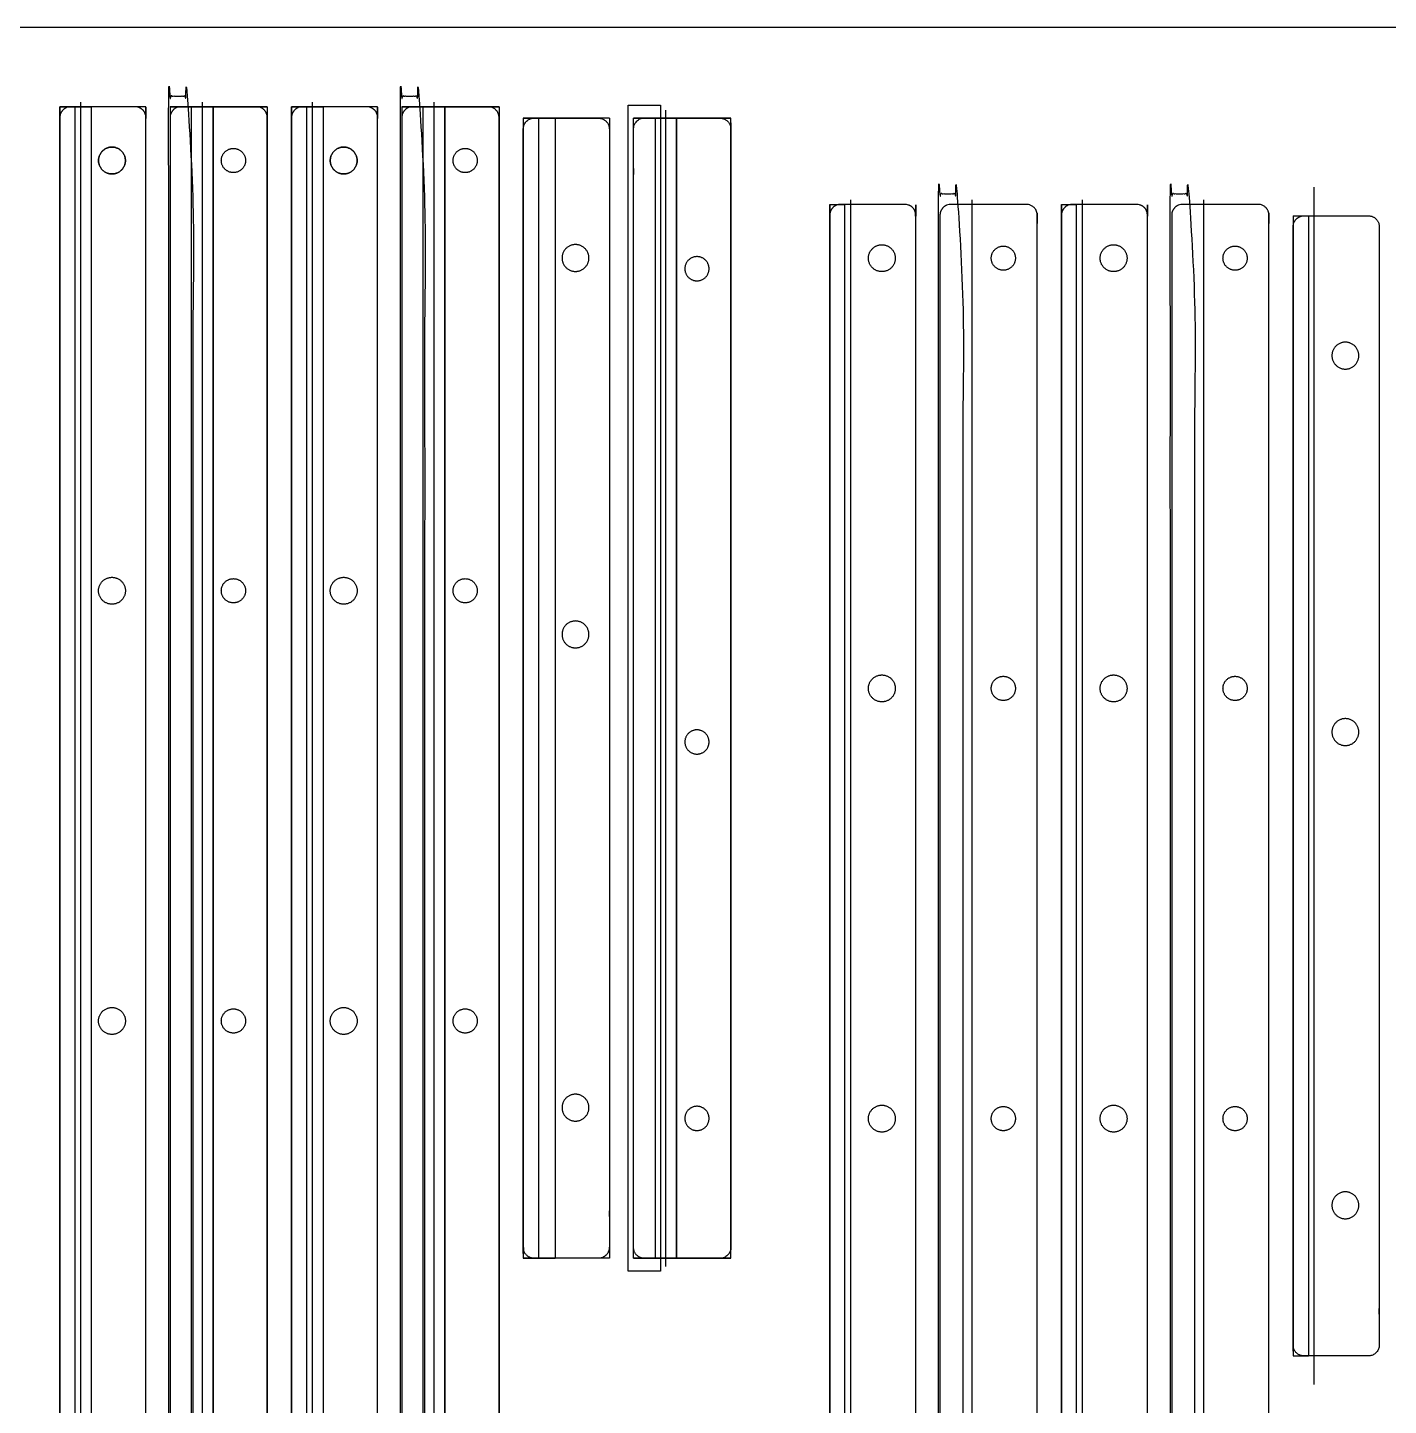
# Model space of a CAD drawing. Header units: millimetres. Extents: x -76 to 2440, y -6 to 1222.
# Drawn here: x 483.7 to 736.7, y 963.8 to 1220 of the extents above; entities that cross this region are included whole.
import ezdxf

# ---------------------------------------------------------------- set-up
doc = ezdxf.new("R2010")
doc.units = ezdxf.units.MM
doc.header["$MEASUREMENT"] = 0
doc.layers.add('Default', color=18, linetype='Continuous', true_color=0x000000)

msp = doc.modelspace()

# ---------------------------------------------------------------- linework, layer by layer
at = {"layer": 'Default'}
for p, q in [((499.36, 1192.77, -8), (499.36, 1192.77)), ((521.94, 1193.02, -8), (521.94, 1193.02)), ((542.44, 1192.77, -8), (542.44, 1192.77)), ((565.03, 1193.02, -8), (565.03, 1193.02)), ((722.88, 967.69, -2.59), (722.88, 1190.29, -2.59))]:
    msp.add_line(p, q, dxfattribs=at)
for points in [[(0, 0), (2440, 0), (2440, 1220), (0, 1220)], [(601.33, 1205.58), (601.33, 988.72), (595.33, 988.72), (595.33, 1205.58)]]:
    msp.add_lwpolyline(points, close=True, dxfattribs=at)
msp.add_lwpolyline([(602.33, 989.64), (602.33, 1204.66)], dxfattribs=at)
for points, knots in [([(514.41, 863.27), (514.41, 1035.27), (514.41, 1207.27), (512.16, 1207.27), (509.91, 1207.27), (509.91, 1035.27), (509.91, 863.27), (512.16, 863.27), (514.41, 863.27)], [0, 0, 0, 200, 200, 203.457107, 203.457107, 403.457107, 403.457107, 406.914214, 406.914214, 406.914214]), ([(557.49, 863.27), (557.49, 1035.27), (557.49, 1207.27), (555.24, 1207.27), (552.99, 1207.27), (552.99, 1035.27), (552.99, 863.27), (555.24, 863.27), (557.49, 863.27)], [0, 0, 0, 200, 200, 203.457107, 203.457107, 403.457107, 403.457107, 406.914214, 406.914214, 406.914214]), ([(495.57, 1205.27, -2.59), (495.57, 1205.27, -2.04), (495.57, 1205.27, -1.5), (495.57, 1205.27, -0.75), (495.57, 1205.27)], [-4.942717, -4.942717, -4.942717, -3.904445, -3.904445, -2.470084, -2.470084, -2.470084]), ([(518.16, 1205.27), (518.16, 1205.27, -1), (518.16, 1205.27, -2), (518.16, 1205.27, -2.25), (518.16, 1205.27, -2.5)], [-2.470084, -2.470084, -2.470084, -0.557604, -0.557604, 1.442396, 1.442396, 1.442396]), ([(538.66, 1205.27, -2.59), (538.66, 1205.27, -2.04), (538.66, 1205.27, -1.5), (538.66, 1205.27, -0.75), (538.66, 1205.27)], [-4.942717, -4.942717, -4.942717, -3.904445, -3.904445, -2.470084, -2.470084, -2.470084]), ([(561.24, 1205.27), (561.24, 1205.27, -1), (561.24, 1205.27, -2), (561.24, 1205.27, -2.25), (561.24, 1205.27, -2.5)], [-2.470084, -2.470084, -2.470084, -0.557604, -0.557604, 1.442396, 1.442396, 1.442396]), ([(581.74, 1203.15, -2.59), (581.74, 1203.15, -2.04), (581.74, 1203.15, -1.5), (581.74, 1203.15, -0.75), (581.74, 1203.15)], [-4.942717, -4.942717, -4.942717, -3.904445, -3.904445, -2.470084, -2.470084, -2.470084]), ([(604.33, 1203.15), (604.33, 1203.15, -1), (604.33, 1203.15, -2), (604.33, 1203.15, -2.25), (604.33, 1203.15, -2.5)], [-2.470084, -2.470084, -2.470084, -0.557604, -0.557604, 1.442396, 1.442396, 1.442396]), ([(657.55, 845.11), (657.55, 1017.11), (657.55, 1189.11), (655.3, 1189.11), (653.05, 1189.11), (653.05, 1017.11), (653.05, 845.11), (655.3, 845.11), (657.55, 845.11)], [0, 0, 0, 200, 200, 203.457107, 203.457107, 403.457107, 403.457107, 406.914214, 406.914214, 406.914214]), ([(700.63, 845.11), (700.63, 1017.11), (700.63, 1189.11), (698.38, 1189.11), (696.13, 1189.11), (696.13, 1017.11), (696.13, 845.11), (698.38, 845.11), (700.63, 845.11)], [0, 0, 0, 200, 200, 203.457107, 203.457107, 403.457107, 403.457107, 406.914214, 406.914214, 406.914214]), ([(581.74, 991.15, -2.59), (581.74, 991.15, -2.04), (581.74, 991.15, -1.5), (581.74, 991.15, -0.75), (581.74, 991.15)], [-4.942717, -4.942717, -4.942717, -3.904445, -3.904445, -2.470084, -2.470084, -2.470084]), ([(604.33, 991.15), (604.33, 991.15, -1), (604.33, 991.15, -2), (604.33, 991.15, -2.25), (604.33, 991.15, -2.5)], [-2.470084, -2.470084, -2.470084, -0.557604, -0.557604, 1.442396, 1.442396, 1.442396])]:
    msp.add_open_spline(points, degree=2, knots=knots, dxfattribs=at)
for points, weights, knots in [([(505.66, 867.27), (505.66, 865.27), (503.66, 865.27), (497.66, 865.27), (491.66, 865.27), (489.66, 865.27), (489.66, 867.27), (489.66, 1035.27), (489.66, 1203.27), (489.66, 1205.27), (491.66, 1205.27), (497.66, 1205.27), (503.66, 1205.27), (505.66, 1205.27), (505.66, 1203.27), (505.66, 1035.27), (505.66, 867.27)], [1, 0.707106781187, 1, 1, 1, 0.707106781187, 1, 1, 1, 0.707106781187, 1, 1, 1, 0.707106781187, 1, 1, 1], [0, 0, 0, 3.141593, 3.141593, 8.623238, 8.623238, 11.76483, 11.76483, 207.76483, 207.76483, 210.906423, 210.906423, 216.388068, 216.388068, 219.529661, 219.529661, 415.529661, 415.529661, 415.529661]), ([(548.74, 867.27), (548.74, 865.27), (546.74, 865.27), (540.74, 865.27), (534.74, 865.27), (532.74, 865.27), (532.74, 867.27), (532.74, 1035.27), (532.74, 1203.27), (532.74, 1205.27), (534.74, 1205.27), (540.74, 1205.27), (546.74, 1205.27), (548.74, 1205.27), (548.74, 1203.27), (548.74, 1035.27), (548.74, 867.27)], [1, 0.707106781187, 1, 1, 1, 0.707106781187, 1, 1, 1, 0.707106781187, 1, 1, 1, 0.707106781187, 1, 1, 1], [0, 0, 0, 3.141593, 3.141593, 8.623238, 8.623238, 11.76483, 11.76483, 207.76483, 207.76483, 210.906423, 210.906423, 216.388068, 216.388068, 219.529661, 219.529661, 415.529661, 415.529661, 415.529661]), ([(510.16, 1203.27), (510.16, 1205.27), (512.16, 1205.27), (519.2, 1205.27), (526.24, 1205.27), (528.24, 1205.27), (528.24, 1203.27), (528.24, 1035.27), (528.24, 867.27), (528.24, 865.27), (526.24, 865.27), (519.2, 865.27), (512.16, 865.27), (510.16, 865.27), (510.16, 867.27), (510.16, 1035.27), (510.16, 1203.27)], [1, 0.707106781187, 1, 1, 1, 0.707106781187, 1, 1, 1, 0.707106781187, 1, 1, 1, 0.707106781187, 1, 1, 1], [0, 0, 0, 3.141593, 3.141593, 8.833966, 8.833966, 11.975558, 11.975558, 207.975558, 207.975558, 211.117151, 211.117151, 216.809524, 216.809524, 219.951116, 219.951116, 415.951116, 415.951116, 415.951116]), ([(553.24, 1203.27), (553.24, 1205.27), (555.24, 1205.27), (562.29, 1205.27), (569.33, 1205.27), (571.33, 1205.27), (571.33, 1203.27), (571.33, 1035.27), (571.33, 867.27), (571.33, 865.27), (569.33, 865.27), (562.29, 865.27), (555.24, 865.27), (553.24, 865.27), (553.24, 867.27), (553.24, 1035.27), (553.24, 1203.27)], [1, 0.707106781187, 1, 1, 1, 0.707106781187, 1, 1, 1, 0.707106781187, 1, 1, 1, 0.707106781187, 1, 1, 1], [0, 0, 0, 3.141593, 3.141593, 8.833966, 8.833966, 11.975558, 11.975558, 207.975558, 207.975558, 211.117151, 211.117151, 216.809524, 216.809524, 219.951116, 219.951116, 415.951116, 415.951116, 415.951116]), ([(591.83, 1201.15), (591.83, 1203.15), (589.83, 1203.15), (583.83, 1203.15), (577.83, 1203.15), (575.83, 1203.15), (575.83, 1201.15), (575.83, 1097.15), (575.83, 993.15), (575.83, 991.15), (577.83, 991.15), (583.83, 991.15), (589.83, 991.15), (591.83, 991.15), (591.83, 993.15), (591.83, 1097.15), (591.83, 1201.15)], [1, 0.707106781187, 1, 1, 1, 0.707106781187, 1, 1, 1, 0.707106781187, 1, 1, 1, 0.707106781187, 1, 1, 1], [0, 0, 0, 3.141593, 3.141593, 8.623238, 8.623238, 11.76483, 11.76483, 207.991245, 207.991245, 211.132838, 211.132838, 216.614483, 216.614483, 219.756076, 219.756076, 415.982491, 415.982491, 415.982491]), ([(596.33, 993.15), (596.33, 991.15), (598.33, 991.15), (605.37, 991.15), (612.42, 991.15), (614.42, 991.15), (614.42, 993.15), (614.42, 1097.15), (614.42, 1201.15), (614.42, 1203.15), (612.42, 1203.15), (605.37, 1203.15), (598.33, 1203.15), (596.33, 1203.15), (596.33, 1201.15), (596.33, 1097.15), (596.33, 993.15)], [1, 0.707106781187, 1, 1, 1, 0.707106781187, 1, 1, 1, 0.707106781187, 1, 1, 1, 0.707106781187, 1, 1, 1], [0, 0, 0, 3.141593, 3.141593, 8.833966, 8.833966, 11.975558, 11.975558, 208.201973, 208.201973, 211.343566, 211.343566, 217.035939, 217.035939, 220.177531, 220.177531, 416.403947, 416.403947, 416.403947]), ([(499.36, 1192.77, -8), (501.86, 1192.77, -8), (501.86, 1195.27, -8), (501.86, 1197.77, -8), (499.36, 1197.77, -8), (496.86, 1197.77, -8), (496.86, 1195.27, -8), (496.86, 1192.77, -8), (499.36, 1192.77, -8)], [1, 0.707106781187, 1, 0.707106781187, 1, 0.707106781187, 1, 0.707106781187, 1], [0, 0, 0, 3.534292, 3.534292, 7.068583, 7.068583, 10.602875, 10.602875, 14.137167, 14.137167, 14.137167]), ([(499.36, 1192.77), (496.86, 1192.77), (496.86, 1195.27), (496.86, 1197.77), (499.36, 1197.77), (501.86, 1197.77), (501.86, 1195.27), (501.86, 1192.77), (499.36, 1192.77)], [1, 0.707106781187, 1, 0.707106781187, 1, 0.707106781187, 1, 0.707106781187, 1], [-14.137167, -14.137167, -14.137167, -10.602875, -10.602875, -7.068583, -7.068583, -3.534292, -3.534292, 0, 0, 0]), ([(499.36, 1192.77), (501.86, 1192.77), (501.86, 1195.27), (501.86, 1197.77), (499.36, 1197.77), (496.86, 1197.77), (496.86, 1195.27), (496.86, 1192.77), (499.36, 1192.77)], [1, 0.707106781187, 1, 0.707106781187, 1, 0.707106781187, 1, 0.707106781187, 1], [0, 0, 0, 3.534292, 3.534292, 7.068583, 7.068583, 10.602875, 10.602875, 14.137167, 14.137167, 14.137167]), ([(521.94, 1193.02, -8), (524.19, 1193.02, -8), (524.19, 1195.27, -8), (524.19, 1197.52, -8), (521.94, 1197.52, -8), (519.69, 1197.52, -8), (519.69, 1195.27, -8), (519.69, 1193.02, -8), (521.94, 1193.02, -8)], [1, 0.707106781187, 1, 0.707106781187, 1, 0.707106781187, 1, 0.707106781187, 1], [0, 0, 0, 3.534292, 3.534292, 7.068583, 7.068583, 10.602875, 10.602875, 14.137167, 14.137167, 14.137167]), ([(521.94, 1193.02), (524.19, 1193.02), (524.19, 1195.27), (524.19, 1197.52), (521.94, 1197.52), (519.69, 1197.52), (519.69, 1195.27), (519.69, 1193.02), (521.94, 1193.02)], [1, 0.707106781187, 1, 0.707106781187, 1, 0.707106781187, 1, 0.707106781187, 1], [0, 0, 0, 3.534292, 3.534292, 7.068583, 7.068583, 10.602875, 10.602875, 14.137167, 14.137167, 14.137167]), ([(521.94, 1193.02), (524.19, 1193.02), (524.19, 1195.27), (524.19, 1197.52), (521.94, 1197.52), (519.69, 1197.52), (519.69, 1195.27), (519.69, 1193.02), (521.94, 1193.02)], [1, 0.707106781187, 1, 0.707106781187, 1, 0.707106781187, 1, 0.707106781187, 1], [0, 0, 0, 3.534292, 3.534292, 7.068583, 7.068583, 10.602875, 10.602875, 14.137167, 14.137167, 14.137167]), ([(542.44, 1192.77, -8), (544.94, 1192.77, -8), (544.94, 1195.27, -8), (544.94, 1197.77, -8), (542.44, 1197.77, -8), (539.94, 1197.77, -8), (539.94, 1195.27, -8), (539.94, 1192.77, -8), (542.44, 1192.77, -8)], [1, 0.707106781187, 1, 0.707106781187, 1, 0.707106781187, 1, 0.707106781187, 1], [0, 0, 0, 3.534292, 3.534292, 7.068583, 7.068583, 10.602875, 10.602875, 14.137167, 14.137167, 14.137167]), ([(542.44, 1192.77), (539.94, 1192.77), (539.94, 1195.27), (539.94, 1197.77), (542.44, 1197.77), (544.94, 1197.77), (544.94, 1195.27), (544.94, 1192.77), (542.44, 1192.77)], [1, 0.707106781187, 1, 0.707106781187, 1, 0.707106781187, 1, 0.707106781187, 1], [-14.137167, -14.137167, -14.137167, -10.602875, -10.602875, -7.068583, -7.068583, -3.534292, -3.534292, 0, 0, 0]), ([(542.44, 1192.77), (544.94, 1192.77), (544.94, 1195.27), (544.94, 1197.77), (542.44, 1197.77), (539.94, 1197.77), (539.94, 1195.27), (539.94, 1192.77), (542.44, 1192.77)], [1, 0.707106781187, 1, 0.707106781187, 1, 0.707106781187, 1, 0.707106781187, 1], [0, 0, 0, 3.534292, 3.534292, 7.068583, 7.068583, 10.602875, 10.602875, 14.137167, 14.137167, 14.137167]), ([(565.03, 1193.02, -8), (567.28, 1193.02, -8), (567.28, 1195.27, -8), (567.28, 1197.52, -8), (565.03, 1197.52, -8), (562.78, 1197.52, -8), (562.78, 1195.27, -8), (562.78, 1193.02, -8), (565.03, 1193.02, -8)], [1, 0.707106781187, 1, 0.707106781187, 1, 0.707106781187, 1, 0.707106781187, 1], [0, 0, 0, 3.534292, 3.534292, 7.068583, 7.068583, 10.602875, 10.602875, 14.137167, 14.137167, 14.137167]), ([(565.03, 1193.02), (567.28, 1193.02), (567.28, 1195.27), (567.28, 1197.52), (565.03, 1197.52), (562.78, 1197.52), (562.78, 1195.27), (562.78, 1193.02), (565.03, 1193.02)], [1, 0.707106781187, 1, 0.707106781187, 1, 0.707106781187, 1, 0.707106781187, 1], [0, 0, 0, 3.534292, 3.534292, 7.068583, 7.068583, 10.602875, 10.602875, 14.137167, 14.137167, 14.137167]), ([(565.03, 1193.02), (567.28, 1193.02), (567.28, 1195.27), (567.28, 1197.52), (565.03, 1197.52), (562.78, 1197.52), (562.78, 1195.27), (562.78, 1193.02), (565.03, 1193.02)], [1, 0.707106781187, 1, 0.707106781187, 1, 0.707106781187, 1, 0.707106781187, 1], [0, 0, 0, 3.534292, 3.534292, 7.068583, 7.068583, 10.602875, 10.602875, 14.137167, 14.137167, 14.137167]), ([(648.8, 849.11), (648.8, 847.11), (646.8, 847.11), (640.8, 847.11), (634.8, 847.11), (632.8, 847.11), (632.8, 849.11), (632.8, 1017.11), (632.8, 1185.11), (632.8, 1187.11), (634.8, 1187.11), (640.8, 1187.11), (646.8, 1187.11), (648.8, 1187.11), (648.8, 1185.11), (648.8, 1017.11), (648.8, 849.11)], [1, 0.707106781187, 1, 1, 1, 0.707106781187, 1, 1, 1, 0.707106781187, 1, 1, 1, 0.707106781187, 1, 1, 1], [0, 0, 0, 3.141593, 3.141593, 8.623238, 8.623238, 11.76483, 11.76483, 207.76483, 207.76483, 210.906423, 210.906423, 216.388068, 216.388068, 219.529661, 219.529661, 415.529661, 415.529661, 415.529661]), ([(653.3, 1185.11), (653.3, 1187.11), (655.3, 1187.11), (662.34, 1187.11), (669.38, 1187.11), (671.38, 1187.11), (671.38, 1185.11), (671.38, 1017.11), (671.38, 849.11), (671.38, 847.11), (669.38, 847.11), (662.34, 847.11), (655.3, 847.11), (653.3, 847.11), (653.3, 849.11), (653.3, 1017.11), (653.3, 1185.11)], [1, 0.707106781187, 1, 1, 1, 0.707106781187, 1, 1, 1, 0.707106781187, 1, 1, 1, 0.707106781187, 1, 1, 1], [0, 0, 0, 3.141593, 3.141593, 8.833966, 8.833966, 11.975558, 11.975558, 207.975558, 207.975558, 211.117151, 211.117151, 216.809524, 216.809524, 219.951116, 219.951116, 415.951116, 415.951116, 415.951116]), ([(691.88, 849.11), (691.88, 847.11), (689.88, 847.11), (683.88, 847.11), (677.88, 847.11), (675.88, 847.11), (675.88, 849.11), (675.88, 1017.11), (675.88, 1185.11), (675.88, 1187.11), (677.88, 1187.11), (683.88, 1187.11), (689.88, 1187.11), (691.88, 1187.11), (691.88, 1185.11), (691.88, 1017.11), (691.88, 849.11)], [1, 0.707106781187, 1, 1, 1, 0.707106781187, 1, 1, 1, 0.707106781187, 1, 1, 1, 0.707106781187, 1, 1, 1], [0, 0, 0, 3.141593, 3.141593, 8.623238, 8.623238, 11.76483, 11.76483, 207.76483, 207.76483, 210.906423, 210.906423, 216.388068, 216.388068, 219.529661, 219.529661, 415.529661, 415.529661, 415.529661]), ([(696.38, 1185.11), (696.38, 1187.11), (698.38, 1187.11), (705.43, 1187.11), (712.47, 1187.11), (714.47, 1187.11), (714.47, 1185.11), (714.47, 1017.11), (714.47, 849.11), (714.47, 847.11), (712.47, 847.11), (705.43, 847.11), (698.38, 847.11), (696.38, 847.11), (696.38, 849.11), (696.38, 1017.11), (696.38, 1185.11)], [1, 0.707106781187, 1, 1, 1, 0.707106781187, 1, 1, 1, 0.707106781187, 1, 1, 1, 0.707106781187, 1, 1, 1], [0, 0, 0, 3.141593, 3.141593, 8.833966, 8.833966, 11.975558, 11.975558, 207.975558, 207.975558, 211.117151, 211.117151, 216.809524, 216.809524, 219.951116, 219.951116, 415.951116, 415.951116, 415.951116]), ([(734.97, 1182.99), (734.97, 1184.99), (732.97, 1184.99), (726.97, 1184.99), (720.97, 1184.99), (718.97, 1184.99), (718.97, 1182.99), (718.97, 1078.99), (718.97, 974.99), (718.97, 972.99), (720.97, 972.99), (726.97, 972.99), (732.97, 972.99), (734.97, 972.99), (734.97, 974.99), (734.97, 1078.99), (734.97, 1182.99)], [1, 0.707106781187, 1, 1, 1, 0.707106781187, 1, 1, 1, 0.707106781187, 1, 1, 1, 0.707106781187, 1, 1, 1], [0, 0, 0, 3.141593, 3.141593, 8.623238, 8.623238, 11.76483, 11.76483, 207.991245, 207.991245, 211.132838, 211.132838, 216.614483, 216.614483, 219.756076, 219.756076, 415.982491, 415.982491, 415.982491]), ([(585.53, 1179.65), (588.03, 1179.65), (588.03, 1177.15), (588.03, 1174.65), (585.53, 1174.65), (583.03, 1174.65), (583.03, 1177.15), (583.03, 1179.65), (585.53, 1179.65)], [1, 0.707106781187, 1, 0.707106781187, 1, 0.707106781187, 1, 0.707106781187, 1], [0, 0, 0, 3.534292, 3.534292, 7.068583, 7.068583, 10.602875, 10.602875, 14.137167, 14.137167, 14.137167]), ([(585.53, 1179.65), (588.03, 1179.65), (588.03, 1177.15), (588.03, 1174.65), (585.53, 1174.65), (583.03, 1174.65), (583.03, 1177.15), (583.03, 1179.65), (585.53, 1179.65)], [1, 0.707106781187, 1, 0.707106781187, 1, 0.707106781187, 1, 0.707106781187, 1], [0, 0, 0, 3.534292, 3.534292, 7.068583, 7.068583, 10.602875, 10.602875, 14.137167, 14.137167, 14.137167]), ([(585.53, 1179.65, -8), (588.03, 1179.65, -8), (588.03, 1177.15, -8), (588.03, 1174.65, -8), (585.53, 1174.65, -8), (583.03, 1174.65, -8), (583.03, 1177.15, -8), (583.03, 1179.65, -8), (585.53, 1179.65, -8)], [1, 0.707106781187, 1, 0.707106781187, 1, 0.707106781187, 1, 0.707106781187, 1], [0, 0, 0, 3.534292, 3.534292, 7.068583, 7.068583, 10.602875, 10.602875, 14.137167, 14.137167, 14.137167]), ([(642.5, 1174.61), (645, 1174.61), (645, 1177.11), (645, 1179.61), (642.5, 1179.61), (640, 1179.61), (640, 1177.11), (640, 1174.61), (642.5, 1174.61)], [1, 0.707106781187, 1, 0.707106781187, 1, 0.707106781187, 1, 0.707106781187, 1], [0, 0, 0, 3.534292, 3.534292, 7.068583, 7.068583, 10.602875, 10.602875, 14.137167, 14.137167, 14.137167]), ([(665.08, 1174.86), (667.33, 1174.86), (667.33, 1177.11), (667.33, 1179.36), (665.08, 1179.36), (662.83, 1179.36), (662.83, 1177.11), (662.83, 1174.86), (665.08, 1174.86)], [1, 0.707106781187, 1, 0.707106781187, 1, 0.707106781187, 1, 0.707106781187, 1], [0, 0, 0, 3.534292, 3.534292, 7.068583, 7.068583, 10.602875, 10.602875, 14.137167, 14.137167, 14.137167]), ([(685.58, 1174.61), (688.08, 1174.61), (688.08, 1177.11), (688.08, 1179.61), (685.58, 1179.61), (683.08, 1179.61), (683.08, 1177.11), (683.08, 1174.61), (685.58, 1174.61)], [1, 0.707106781187, 1, 0.707106781187, 1, 0.707106781187, 1, 0.707106781187, 1], [0, 0, 0, 3.534292, 3.534292, 7.068583, 7.068583, 10.602875, 10.602875, 14.137167, 14.137167, 14.137167]), ([(708.17, 1174.86), (710.42, 1174.86), (710.42, 1177.11), (710.42, 1179.36), (708.17, 1179.36), (705.92, 1179.36), (705.92, 1177.11), (705.92, 1174.86), (708.17, 1174.86)], [1, 0.707106781187, 1, 0.707106781187, 1, 0.707106781187, 1, 0.707106781187, 1], [0, 0, 0, 3.534292, 3.534292, 7.068583, 7.068583, 10.602875, 10.602875, 14.137167, 14.137167, 14.137167]), ([(608.12, 1177.4), (610.37, 1177.4), (610.37, 1175.15), (610.37, 1172.9), (608.12, 1172.9), (605.87, 1172.9), (605.87, 1175.15), (605.87, 1177.4), (608.12, 1177.4)], [1, 0.707106781187, 1, 0.707106781187, 1, 0.707106781187, 1, 0.707106781187, 1], [0, 0, 0, 3.534292, 3.534292, 7.068583, 7.068583, 10.602875, 10.602875, 14.137167, 14.137167, 14.137167]), ([(608.12, 1177.4, -8), (610.37, 1177.4, -8), (610.37, 1175.15, -8), (610.37, 1172.9, -8), (608.12, 1172.9, -8), (605.87, 1172.9, -8), (605.87, 1175.15, -8), (605.87, 1177.4, -8), (608.12, 1177.4, -8)], [1, 0.707106781187, 1, 0.707106781187, 1, 0.707106781187, 1, 0.707106781187, 1], [0, 0, 0, 3.534292, 3.534292, 7.068583, 7.068583, 10.602875, 10.602875, 14.137167, 14.137167, 14.137167]), ([(608.12, 1177.4), (610.37, 1177.4), (610.37, 1175.15), (610.37, 1172.9), (608.12, 1172.9), (605.87, 1172.9), (605.87, 1175.15), (605.87, 1177.4), (608.12, 1177.4)], [1, 0.707106781187, 1, 0.707106781187, 1, 0.707106781187, 1, 0.707106781187, 1], [0, 0, 0, 3.534292, 3.534292, 7.068583, 7.068583, 10.602875, 10.602875, 14.137167, 14.137167, 14.137167]), ([(728.67, 1161.49), (731.17, 1161.49), (731.17, 1158.99), (731.17, 1156.49), (728.67, 1156.49), (726.17, 1156.49), (726.17, 1158.99), (726.17, 1161.49), (728.67, 1161.49)], [1, 0.707106781187, 1, 0.707106781187, 1, 0.707106781187, 1, 0.707106781187, 1], [0, 0, 0, 3.534292, 3.534292, 7.068583, 7.068583, 10.602875, 10.602875, 14.137167, 14.137167, 14.137167]), ([(499.36, 1112.77, -8), (501.86, 1112.77, -8), (501.86, 1115.27, -8), (501.86, 1117.77, -8), (499.36, 1117.77, -8), (496.86, 1117.77, -8), (496.86, 1115.27, -8), (496.86, 1112.77, -8), (499.36, 1112.77, -8)], [1, 0.707106781187, 1, 0.707106781187, 1, 0.707106781187, 1, 0.707106781187, 1], [0, 0, 0, 3.534292, 3.534292, 7.068583, 7.068583, 10.602875, 10.602875, 14.137167, 14.137167, 14.137167]), ([(499.36, 1112.77), (501.86, 1112.77), (501.86, 1115.27), (501.86, 1117.77), (499.36, 1117.77), (496.86, 1117.77), (496.86, 1115.27), (496.86, 1112.77), (499.36, 1112.77)], [1, 0.707106781187, 1, 0.707106781187, 1, 0.707106781187, 1, 0.707106781187, 1], [0, 0, 0, 3.534292, 3.534292, 7.068583, 7.068583, 10.602875, 10.602875, 14.137167, 14.137167, 14.137167]), ([(499.36, 1112.77), (501.86, 1112.77), (501.86, 1115.27), (501.86, 1117.77), (499.36, 1117.77), (496.86, 1117.77), (496.86, 1115.27), (496.86, 1112.77), (499.36, 1112.77)], [1, 0.707106781187, 1, 0.707106781187, 1, 0.707106781187, 1, 0.707106781187, 1], [0, 0, 0, 3.534292, 3.534292, 7.068583, 7.068583, 10.602875, 10.602875, 14.137167, 14.137167, 14.137167]), ([(521.94, 1113.02, -8), (524.19, 1113.02, -8), (524.19, 1115.27, -8), (524.19, 1117.52, -8), (521.94, 1117.52, -8), (519.69, 1117.52, -8), (519.69, 1115.27, -8), (519.69, 1113.02, -8), (521.94, 1113.02, -8)], [1, 0.707106781187, 1, 0.707106781187, 1, 0.707106781187, 1, 0.707106781187, 1], [0, 0, 0, 3.534292, 3.534292, 7.068583, 7.068583, 10.602875, 10.602875, 14.137167, 14.137167, 14.137167]), ([(521.94, 1113.02), (524.19, 1113.02), (524.19, 1115.27), (524.19, 1117.52), (521.94, 1117.52), (519.69, 1117.52), (519.69, 1115.27), (519.69, 1113.02), (521.94, 1113.02)], [1, 0.707106781187, 1, 0.707106781187, 1, 0.707106781187, 1, 0.707106781187, 1], [0, 0, 0, 3.534292, 3.534292, 7.068583, 7.068583, 10.602875, 10.602875, 14.137167, 14.137167, 14.137167]), ([(521.94, 1113.02), (524.19, 1113.02), (524.19, 1115.27), (524.19, 1117.52), (521.94, 1117.52), (519.69, 1117.52), (519.69, 1115.27), (519.69, 1113.02), (521.94, 1113.02)], [1, 0.707106781187, 1, 0.707106781187, 1, 0.707106781187, 1, 0.707106781187, 1], [0, 0, 0, 3.534292, 3.534292, 7.068583, 7.068583, 10.602875, 10.602875, 14.137167, 14.137167, 14.137167]), ([(542.44, 1112.77, -8), (544.94, 1112.77, -8), (544.94, 1115.27, -8), (544.94, 1117.77, -8), (542.44, 1117.77, -8), (539.94, 1117.77, -8), (539.94, 1115.27, -8), (539.94, 1112.77, -8), (542.44, 1112.77, -8)], [1, 0.707106781187, 1, 0.707106781187, 1, 0.707106781187, 1, 0.707106781187, 1], [0, 0, 0, 3.534292, 3.534292, 7.068583, 7.068583, 10.602875, 10.602875, 14.137167, 14.137167, 14.137167]), ([(542.44, 1112.77), (544.94, 1112.77), (544.94, 1115.27), (544.94, 1117.77), (542.44, 1117.77), (539.94, 1117.77), (539.94, 1115.27), (539.94, 1112.77), (542.44, 1112.77)], [1, 0.707106781187, 1, 0.707106781187, 1, 0.707106781187, 1, 0.707106781187, 1], [0, 0, 0, 3.534292, 3.534292, 7.068583, 7.068583, 10.602875, 10.602875, 14.137167, 14.137167, 14.137167]), ([(542.44, 1112.77), (544.94, 1112.77), (544.94, 1115.27), (544.94, 1117.77), (542.44, 1117.77), (539.94, 1117.77), (539.94, 1115.27), (539.94, 1112.77), (542.44, 1112.77)], [1, 0.707106781187, 1, 0.707106781187, 1, 0.707106781187, 1, 0.707106781187, 1], [0, 0, 0, 3.534292, 3.534292, 7.068583, 7.068583, 10.602875, 10.602875, 14.137167, 14.137167, 14.137167]), ([(565.03, 1113.02, -8), (567.28, 1113.02, -8), (567.28, 1115.27, -8), (567.28, 1117.52, -8), (565.03, 1117.52, -8), (562.78, 1117.52, -8), (562.78, 1115.27, -8), (562.78, 1113.02, -8), (565.03, 1113.02, -8)], [1, 0.707106781187, 1, 0.707106781187, 1, 0.707106781187, 1, 0.707106781187, 1], [0, 0, 0, 3.534292, 3.534292, 7.068583, 7.068583, 10.602875, 10.602875, 14.137167, 14.137167, 14.137167]), ([(565.03, 1113.02), (567.28, 1113.02), (567.28, 1115.27), (567.28, 1117.52), (565.03, 1117.52), (562.78, 1117.52), (562.78, 1115.27), (562.78, 1113.02), (565.03, 1113.02)], [1, 0.707106781187, 1, 0.707106781187, 1, 0.707106781187, 1, 0.707106781187, 1], [0, 0, 0, 3.534292, 3.534292, 7.068583, 7.068583, 10.602875, 10.602875, 14.137167, 14.137167, 14.137167]), ([(565.03, 1113.02), (567.28, 1113.02), (567.28, 1115.27), (567.28, 1117.52), (565.03, 1117.52), (562.78, 1117.52), (562.78, 1115.27), (562.78, 1113.02), (565.03, 1113.02)], [1, 0.707106781187, 1, 0.707106781187, 1, 0.707106781187, 1, 0.707106781187, 1], [0, 0, 0, 3.534292, 3.534292, 7.068583, 7.068583, 10.602875, 10.602875, 14.137167, 14.137167, 14.137167]), ([(585.53, 1109.65), (588.03, 1109.65), (588.03, 1107.15), (588.03, 1104.65), (585.53, 1104.65), (583.03, 1104.65), (583.03, 1107.15), (583.03, 1109.65), (585.53, 1109.65)], [1, 0.707106781187, 1, 0.707106781187, 1, 0.707106781187, 1, 0.707106781187, 1], [0, 0, 0, 3.534292, 3.534292, 7.068583, 7.068583, 10.602875, 10.602875, 14.137167, 14.137167, 14.137167]), ([(585.53, 1109.65), (588.03, 1109.65), (588.03, 1107.15), (588.03, 1104.65), (585.53, 1104.65), (583.03, 1104.65), (583.03, 1107.15), (583.03, 1109.65), (585.53, 1109.65)], [1, 0.707106781187, 1, 0.707106781187, 1, 0.707106781187, 1, 0.707106781187, 1], [0, 0, 0, 3.534292, 3.534292, 7.068583, 7.068583, 10.602875, 10.602875, 14.137167, 14.137167, 14.137167]), ([(585.53, 1109.65, -8), (588.03, 1109.65, -8), (588.03, 1107.15, -8), (588.03, 1104.65, -8), (585.53, 1104.65, -8), (583.03, 1104.65, -8), (583.03, 1107.15, -8), (583.03, 1109.65, -8), (585.53, 1109.65, -8)], [1, 0.707106781187, 1, 0.707106781187, 1, 0.707106781187, 1, 0.707106781187, 1], [0, 0, 0, 3.534292, 3.534292, 7.068583, 7.068583, 10.602875, 10.602875, 14.137167, 14.137167, 14.137167]), ([(642.5, 1094.61), (645, 1094.61), (645, 1097.11), (645, 1099.61), (642.5, 1099.61), (640, 1099.61), (640, 1097.11), (640, 1094.61), (642.5, 1094.61)], [1, 0.707106781187, 1, 0.707106781187, 1, 0.707106781187, 1, 0.707106781187, 1], [0, 0, 0, 3.534292, 3.534292, 7.068583, 7.068583, 10.602875, 10.602875, 14.137167, 14.137167, 14.137167]), ([(665.08, 1094.86), (667.33, 1094.86), (667.33, 1097.11), (667.33, 1099.36), (665.08, 1099.36), (662.83, 1099.36), (662.83, 1097.11), (662.83, 1094.86), (665.08, 1094.86)], [1, 0.707106781187, 1, 0.707106781187, 1, 0.707106781187, 1, 0.707106781187, 1], [0, 0, 0, 3.534292, 3.534292, 7.068583, 7.068583, 10.602875, 10.602875, 14.137167, 14.137167, 14.137167]), ([(685.58, 1094.61), (688.08, 1094.61), (688.08, 1097.11), (688.08, 1099.61), (685.58, 1099.61), (683.08, 1099.61), (683.08, 1097.11), (683.08, 1094.61), (685.58, 1094.61)], [1, 0.707106781187, 1, 0.707106781187, 1, 0.707106781187, 1, 0.707106781187, 1], [0, 0, 0, 3.534292, 3.534292, 7.068583, 7.068583, 10.602875, 10.602875, 14.137167, 14.137167, 14.137167]), ([(708.17, 1094.86), (710.42, 1094.86), (710.42, 1097.11), (710.42, 1099.36), (708.17, 1099.36), (705.92, 1099.36), (705.92, 1097.11), (705.92, 1094.86), (708.17, 1094.86)], [1, 0.707106781187, 1, 0.707106781187, 1, 0.707106781187, 1, 0.707106781187, 1], [0, 0, 0, 3.534292, 3.534292, 7.068583, 7.068583, 10.602875, 10.602875, 14.137167, 14.137167, 14.137167]), ([(608.12, 1089.4), (610.37, 1089.4), (610.37, 1087.15), (610.37, 1084.9), (608.12, 1084.9), (605.87, 1084.9), (605.87, 1087.15), (605.87, 1089.4), (608.12, 1089.4)], [1, 0.707106781187, 1, 0.707106781187, 1, 0.707106781187, 1, 0.707106781187, 1], [0, 0, 0, 3.534292, 3.534292, 7.068583, 7.068583, 10.602875, 10.602875, 14.137167, 14.137167, 14.137167]), ([(608.12, 1089.4, -8), (610.37, 1089.4, -8), (610.37, 1087.15, -8), (610.37, 1084.9, -8), (608.12, 1084.9, -8), (605.87, 1084.9, -8), (605.87, 1087.15, -8), (605.87, 1089.4, -8), (608.12, 1089.4, -8)], [1, 0.707106781187, 1, 0.707106781187, 1, 0.707106781187, 1, 0.707106781187, 1], [0, 0, 0, 3.534292, 3.534292, 7.068583, 7.068583, 10.602875, 10.602875, 14.137167, 14.137167, 14.137167]), ([(608.12, 1089.4), (610.37, 1089.4), (610.37, 1087.15), (610.37, 1084.9), (608.12, 1084.9), (605.87, 1084.9), (605.87, 1087.15), (605.87, 1089.4), (608.12, 1089.4)], [1, 0.707106781187, 1, 0.707106781187, 1, 0.707106781187, 1, 0.707106781187, 1], [0, 0, 0, 3.534292, 3.534292, 7.068583, 7.068583, 10.602875, 10.602875, 14.137167, 14.137167, 14.137167]), ([(728.67, 1091.49), (731.17, 1091.49), (731.17, 1088.99), (731.17, 1086.49), (728.67, 1086.49), (726.17, 1086.49), (726.17, 1088.99), (726.17, 1091.49), (728.67, 1091.49)], [1, 0.707106781187, 1, 0.707106781187, 1, 0.707106781187, 1, 0.707106781187, 1], [0, 0, 0, 3.534292, 3.534292, 7.068583, 7.068583, 10.602875, 10.602875, 14.137167, 14.137167, 14.137167]), ([(499.36, 1032.77, -8), (501.86, 1032.77, -8), (501.86, 1035.27, -8), (501.86, 1037.77, -8), (499.36, 1037.77, -8), (496.86, 1037.77, -8), (496.86, 1035.27, -8), (496.86, 1032.77, -8), (499.36, 1032.77, -8)], [1, 0.707106781187, 1, 0.707106781187, 1, 0.707106781187, 1, 0.707106781187, 1], [0, 0, 0, 3.534292, 3.534292, 7.068583, 7.068583, 10.602875, 10.602875, 14.137167, 14.137167, 14.137167]), ([(499.36, 1032.77), (501.86, 1032.77), (501.86, 1035.27), (501.86, 1037.77), (499.36, 1037.77), (496.86, 1037.77), (496.86, 1035.27), (496.86, 1032.77), (499.36, 1032.77)], [1, 0.707106781187, 1, 0.707106781187, 1, 0.707106781187, 1, 0.707106781187, 1], [0, 0, 0, 3.534292, 3.534292, 7.068583, 7.068583, 10.602875, 10.602875, 14.137167, 14.137167, 14.137167]), ([(499.36, 1032.77), (501.86, 1032.77), (501.86, 1035.27), (501.86, 1037.77), (499.36, 1037.77), (496.86, 1037.77), (496.86, 1035.27), (496.86, 1032.77), (499.36, 1032.77)], [1, 0.707106781187, 1, 0.707106781187, 1, 0.707106781187, 1, 0.707106781187, 1], [0, 0, 0, 3.534292, 3.534292, 7.068583, 7.068583, 10.602875, 10.602875, 14.137167, 14.137167, 14.137167]), ([(542.44, 1032.77, -8), (544.94, 1032.77, -8), (544.94, 1035.27, -8), (544.94, 1037.77, -8), (542.44, 1037.77, -8), (539.94, 1037.77, -8), (539.94, 1035.27, -8), (539.94, 1032.77, -8), (542.44, 1032.77, -8)], [1, 0.707106781187, 1, 0.707106781187, 1, 0.707106781187, 1, 0.707106781187, 1], [0, 0, 0, 3.534292, 3.534292, 7.068583, 7.068583, 10.602875, 10.602875, 14.137167, 14.137167, 14.137167]), ([(542.44, 1032.77), (544.94, 1032.77), (544.94, 1035.27), (544.94, 1037.77), (542.44, 1037.77), (539.94, 1037.77), (539.94, 1035.27), (539.94, 1032.77), (542.44, 1032.77)], [1, 0.707106781187, 1, 0.707106781187, 1, 0.707106781187, 1, 0.707106781187, 1], [0, 0, 0, 3.534292, 3.534292, 7.068583, 7.068583, 10.602875, 10.602875, 14.137167, 14.137167, 14.137167]), ([(542.44, 1032.77), (544.94, 1032.77), (544.94, 1035.27), (544.94, 1037.77), (542.44, 1037.77), (539.94, 1037.77), (539.94, 1035.27), (539.94, 1032.77), (542.44, 1032.77)], [1, 0.707106781187, 1, 0.707106781187, 1, 0.707106781187, 1, 0.707106781187, 1], [0, 0, 0, 3.534292, 3.534292, 7.068583, 7.068583, 10.602875, 10.602875, 14.137167, 14.137167, 14.137167]), ([(521.94, 1033.02, -8), (524.19, 1033.02, -8), (524.19, 1035.27, -8), (524.19, 1037.52, -8), (521.94, 1037.52, -8), (519.69, 1037.52, -8), (519.69, 1035.27, -8), (519.69, 1033.02, -8), (521.94, 1033.02, -8)], [1, 0.707106781187, 1, 0.707106781187, 1, 0.707106781187, 1, 0.707106781187, 1], [0, 0, 0, 3.534292, 3.534292, 7.068583, 7.068583, 10.602875, 10.602875, 14.137167, 14.137167, 14.137167]), ([(521.94, 1033.02), (524.19, 1033.02), (524.19, 1035.27), (524.19, 1037.52), (521.94, 1037.52), (519.69, 1037.52), (519.69, 1035.27), (519.69, 1033.02), (521.94, 1033.02)], [1, 0.707106781187, 1, 0.707106781187, 1, 0.707106781187, 1, 0.707106781187, 1], [0, 0, 0, 3.534292, 3.534292, 7.068583, 7.068583, 10.602875, 10.602875, 14.137167, 14.137167, 14.137167]), ([(521.94, 1033.02), (524.19, 1033.02), (524.19, 1035.27), (524.19, 1037.52), (521.94, 1037.52), (519.69, 1037.52), (519.69, 1035.27), (519.69, 1033.02), (521.94, 1033.02)], [1, 0.707106781187, 1, 0.707106781187, 1, 0.707106781187, 1, 0.707106781187, 1], [0, 0, 0, 3.534292, 3.534292, 7.068583, 7.068583, 10.602875, 10.602875, 14.137167, 14.137167, 14.137167]), ([(565.03, 1033.02, -8), (567.28, 1033.02, -8), (567.28, 1035.27, -8), (567.28, 1037.52, -8), (565.03, 1037.52, -8), (562.78, 1037.52, -8), (562.78, 1035.27, -8), (562.78, 1033.02, -8), (565.03, 1033.02, -8)], [1, 0.707106781187, 1, 0.707106781187, 1, 0.707106781187, 1, 0.707106781187, 1], [0, 0, 0, 3.534292, 3.534292, 7.068583, 7.068583, 10.602875, 10.602875, 14.137167, 14.137167, 14.137167]), ([(565.03, 1033.02), (567.28, 1033.02), (567.28, 1035.27), (567.28, 1037.52), (565.03, 1037.52), (562.78, 1037.52), (562.78, 1035.27), (562.78, 1033.02), (565.03, 1033.02)], [1, 0.707106781187, 1, 0.707106781187, 1, 0.707106781187, 1, 0.707106781187, 1], [0, 0, 0, 3.534292, 3.534292, 7.068583, 7.068583, 10.602875, 10.602875, 14.137167, 14.137167, 14.137167]), ([(565.03, 1033.02), (567.28, 1033.02), (567.28, 1035.27), (567.28, 1037.52), (565.03, 1037.52), (562.78, 1037.52), (562.78, 1035.27), (562.78, 1033.02), (565.03, 1033.02)], [1, 0.707106781187, 1, 0.707106781187, 1, 0.707106781187, 1, 0.707106781187, 1], [0, 0, 0, 3.534292, 3.534292, 7.068583, 7.068583, 10.602875, 10.602875, 14.137167, 14.137167, 14.137167]), ([(585.53, 1021.65), (588.03, 1021.65), (588.03, 1019.15), (588.03, 1016.65), (585.53, 1016.65), (583.03, 1016.65), (583.03, 1019.15), (583.03, 1021.65), (585.53, 1021.65)], [1, 0.707106781187, 1, 0.707106781187, 1, 0.707106781187, 1, 0.707106781187, 1], [0, 0, 0, 3.534292, 3.534292, 7.068583, 7.068583, 10.602875, 10.602875, 14.137167, 14.137167, 14.137167]), ([(585.53, 1021.65, -8), (588.03, 1021.65, -8), (588.03, 1019.15, -8), (588.03, 1016.65, -8), (585.53, 1016.65, -8), (583.03, 1016.65, -8), (583.03, 1019.15, -8), (583.03, 1021.65, -8), (585.53, 1021.65, -8)], [1, 0.707106781187, 1, 0.707106781187, 1, 0.707106781187, 1, 0.707106781187, 1], [0, 0, 0, 3.534292, 3.534292, 7.068583, 7.068583, 10.602875, 10.602875, 14.137167, 14.137167, 14.137167]), ([(585.53, 1021.65), (588.03, 1021.65), (588.03, 1019.15), (588.03, 1016.65), (585.53, 1016.65), (583.03, 1016.65), (583.03, 1019.15), (583.03, 1021.65), (585.53, 1021.65)], [1, 0.707106781187, 1, 0.707106781187, 1, 0.707106781187, 1, 0.707106781187, 1], [0, 0, 0, 3.534292, 3.534292, 7.068583, 7.068583, 10.602875, 10.602875, 14.137167, 14.137167, 14.137167]), ([(608.12, 1019.4), (610.37, 1019.4), (610.37, 1017.15), (610.37, 1014.9), (608.12, 1014.9), (605.87, 1014.9), (605.87, 1017.15), (605.87, 1019.4), (608.12, 1019.4)], [1, 0.707106781187, 1, 0.707106781187, 1, 0.707106781187, 1, 0.707106781187, 1], [0, 0, 0, 3.534292, 3.534292, 7.068583, 7.068583, 10.602875, 10.602875, 14.137167, 14.137167, 14.137167]), ([(608.12, 1019.4, -8), (610.37, 1019.4, -8), (610.37, 1017.15, -8), (610.37, 1014.9, -8), (608.12, 1014.9, -8), (605.87, 1014.9, -8), (605.87, 1017.15, -8), (605.87, 1019.4, -8), (608.12, 1019.4, -8)], [1, 0.707106781187, 1, 0.707106781187, 1, 0.707106781187, 1, 0.707106781187, 1], [0, 0, 0, 3.534292, 3.534292, 7.068583, 7.068583, 10.602875, 10.602875, 14.137167, 14.137167, 14.137167]), ([(608.12, 1019.4), (610.37, 1019.4), (610.37, 1017.15), (610.37, 1014.9), (608.12, 1014.9), (605.87, 1014.9), (605.87, 1017.15), (605.87, 1019.4), (608.12, 1019.4)], [1, 0.707106781187, 1, 0.707106781187, 1, 0.707106781187, 1, 0.707106781187, 1], [0, 0, 0, 3.534292, 3.534292, 7.068583, 7.068583, 10.602875, 10.602875, 14.137167, 14.137167, 14.137167]), ([(642.5, 1014.61), (645, 1014.61), (645, 1017.11), (645, 1019.61), (642.5, 1019.61), (640, 1019.61), (640, 1017.11), (640, 1014.61), (642.5, 1014.61)], [1, 0.707106781187, 1, 0.707106781187, 1, 0.707106781187, 1, 0.707106781187, 1], [0, 0, 0, 3.534292, 3.534292, 7.068583, 7.068583, 10.602875, 10.602875, 14.137167, 14.137167, 14.137167]), ([(665.08, 1014.86), (667.33, 1014.86), (667.33, 1017.11), (667.33, 1019.36), (665.08, 1019.36), (662.83, 1019.36), (662.83, 1017.11), (662.83, 1014.86), (665.08, 1014.86)], [1, 0.707106781187, 1, 0.707106781187, 1, 0.707106781187, 1, 0.707106781187, 1], [0, 0, 0, 3.534292, 3.534292, 7.068583, 7.068583, 10.602875, 10.602875, 14.137167, 14.137167, 14.137167]), ([(685.58, 1014.61), (688.08, 1014.61), (688.08, 1017.11), (688.08, 1019.61), (685.58, 1019.61), (683.08, 1019.61), (683.08, 1017.11), (683.08, 1014.61), (685.58, 1014.61)], [1, 0.707106781187, 1, 0.707106781187, 1, 0.707106781187, 1, 0.707106781187, 1], [0, 0, 0, 3.534292, 3.534292, 7.068583, 7.068583, 10.602875, 10.602875, 14.137167, 14.137167, 14.137167]), ([(708.17, 1014.86), (710.42, 1014.86), (710.42, 1017.11), (710.42, 1019.36), (708.17, 1019.36), (705.92, 1019.36), (705.92, 1017.11), (705.92, 1014.86), (708.17, 1014.86)], [1, 0.707106781187, 1, 0.707106781187, 1, 0.707106781187, 1, 0.707106781187, 1], [0, 0, 0, 3.534292, 3.534292, 7.068583, 7.068583, 10.602875, 10.602875, 14.137167, 14.137167, 14.137167]), ([(728.67, 1003.49), (731.17, 1003.49), (731.17, 1000.99), (731.17, 998.49), (728.67, 998.49), (726.17, 998.49), (726.17, 1000.99), (726.17, 1003.49), (728.67, 1003.49)], [1, 0.707106781187, 1, 0.707106781187, 1, 0.707106781187, 1, 0.707106781187, 1], [0, 0, 0, 3.534292, 3.534292, 7.068583, 7.068583, 10.602875, 10.602875, 14.137167, 14.137167, 14.137167])]:
    msp.add_rational_spline(points, weights, degree=2, knots=knots, dxfattribs=at)
for points in [[(489.66, 865.27, -8), (489.66, 1035.27, -8), (489.66, 1205.27, -8)], [(505.66, 1205.27, -8), (497.66, 1205.27, -8), (489.66, 1205.27, -8)], [(489.66, 865.27, -5.41), (489.66, 1035.27, -5.41), (489.66, 1205.27, -5.41)], [(489.66, 1205.27, -8), (489.66, 1205.27, -6.71), (489.66, 1205.27, -5.41)], [(489.66, 1205.27, -5.41), (491.07, 1205.27, -4), (492.49, 1205.27, -2.59)], [(492.49, 865.27, -2.59), (492.49, 1035.27, -2.59), (492.49, 1205.27, -2.59)], [(492.49, 1205.27, -2.59), (494.03, 1205.27, -2.59), (495.57, 1205.27, -2.59)], [(493.57, 864.44, -2.59), (493.57, 1035.27, -2.59), (493.57, 1206.11, -2.59)], [(495.57, 865.27, -2.59), (495.57, 1035.27, -2.59), (495.57, 1205.27, -2.59)], [(505.66, 1205.27), (500.62, 1205.27), (495.57, 1205.27)], [(495.57, 865.27), (495.57, 1035.27), (495.57, 1205.27)], [(505.66, 865.27, -8), (505.66, 1035.27, -8), (505.66, 1205.27, -8)], [(505.66, 865.27), (505.66, 1035.27), (505.66, 1205.27)], [(505.66, 1205.27), (505.66, 1205.27, -4), (505.66, 1205.27, -8)], [(510.16, 1205.27, -8), (519.2, 1205.27, -8), (528.24, 1205.27, -8)], [(510.16, 1205.27, -8), (510.16, 1035.27, -8), (510.16, 865.27, -8)], [(510.16, 1205.27, -2), (510.16, 1035.27, -2), (510.16, 865.27, -2)], [(510.16, 1205.27, -2), (510.16, 1205.27, -5), (510.16, 1205.27, -8)], [(514.16, 1205.27, -2), (512.16, 1205.27, -2), (510.16, 1205.27, -2)], [(514.16, 865.27, -2.5), (514.16, 1035.27, -2.5), (514.16, 1205.27, -2.5)], [(514.16, 865.27, -2), (514.16, 1035.27, -2), (514.16, 1205.27, -2)], [(518.16, 1205.27, -2.5), (516.16, 1205.27, -2.5), (514.16, 1205.27, -2.5)], [(514.16, 1205.27, -2.5), (514.16, 1205.27, -2.25), (514.16, 1205.27, -2)], [(516.16, 864.44, -2.5), (516.16, 1035.27, -2.5), (516.16, 1206.11, -2.5)], [(518.16, 865.27, -2.5), (518.16, 1035.27, -2.5), (518.16, 1205.27, -2.5)], [(528.24, 1205.27), (523.2, 1205.27), (518.16, 1205.27)], [(518.16, 1205.27), (518.16, 1035.27), (518.16, 865.27)], [(528.24, 1205.27, -8), (528.24, 1035.27, -8), (528.24, 865.27, -8)], [(528.24, 1205.27, -8), (528.24, 1205.27, -4), (528.24, 1205.27)], [(528.24, 1205.27), (528.24, 1035.27), (528.24, 865.27)], [(532.74, 865.27, -8), (532.74, 1035.27, -8), (532.74, 1205.27, -8)], [(548.74, 1205.27, -8), (540.74, 1205.27, -8), (532.74, 1205.27, -8)], [(532.74, 865.27, -5.41), (532.74, 1035.27, -5.41), (532.74, 1205.27, -5.41)], [(532.74, 1205.27, -8), (532.74, 1205.27, -6.71), (532.74, 1205.27, -5.41)], [(532.74, 1205.27, -5.41), (534.16, 1205.27, -4), (535.57, 1205.27, -2.59)], [(535.57, 865.27, -2.59), (535.57, 1035.27, -2.59), (535.57, 1205.27, -2.59)], [(535.57, 1205.27, -2.59), (537.12, 1205.27, -2.59), (538.66, 1205.27, -2.59)], [(536.66, 864.44, -2.59), (536.66, 1035.27, -2.59), (536.66, 1206.11, -2.59)], [(538.66, 865.27, -2.59), (538.66, 1035.27, -2.59), (538.66, 1205.27, -2.59)], [(548.74, 1205.27), (543.7, 1205.27), (538.66, 1205.27)], [(538.66, 865.27), (538.66, 1035.27), (538.66, 1205.27)], [(548.74, 865.27, -8), (548.74, 1035.27, -8), (548.74, 1205.27, -8)], [(548.74, 865.27), (548.74, 1035.27), (548.74, 1205.27)], [(548.74, 1205.27), (548.74, 1205.27, -4), (548.74, 1205.27, -8)], [(553.24, 1205.27, -8), (562.29, 1205.27, -8), (571.33, 1205.27, -8)], [(553.24, 1205.27, -8), (553.24, 1035.27, -8), (553.24, 865.27, -8)], [(553.24, 1205.27, -2), (553.24, 1035.27, -2), (553.24, 865.27, -2)], [(553.24, 1205.27, -2), (553.24, 1205.27, -5), (553.24, 1205.27, -8)], [(557.24, 1205.27, -2), (555.24, 1205.27, -2), (553.24, 1205.27, -2)], [(557.24, 865.27, -2.5), (557.24, 1035.27, -2.5), (557.24, 1205.27, -2.5)], [(557.24, 865.27, -2), (557.24, 1035.27, -2), (557.24, 1205.27, -2)], [(561.24, 1205.27, -2.5), (559.24, 1205.27, -2.5), (557.24, 1205.27, -2.5)], [(557.24, 1205.27, -2.5), (557.24, 1205.27, -2.25), (557.24, 1205.27, -2)], [(559.24, 864.44, -2.5), (559.24, 1035.27, -2.5), (559.24, 1206.11, -2.5)], [(561.24, 865.27, -2.5), (561.24, 1035.27, -2.5), (561.24, 1205.27, -2.5)], [(571.33, 1205.27), (566.29, 1205.27), (561.24, 1205.27)], [(561.24, 1205.27), (561.24, 1035.27), (561.24, 865.27)], [(571.33, 1205.27, -8), (571.33, 1035.27, -8), (571.33, 865.27, -8)], [(571.33, 1205.27, -8), (571.33, 1205.27, -4), (571.33, 1205.27)], [(571.33, 1205.27), (571.33, 1035.27), (571.33, 865.27)], [(591.83, 1203.15, -8), (583.83, 1203.15, -8), (575.83, 1203.15, -8)], [(575.83, 1203.15, -8), (575.83, 1097.15, -8), (575.83, 991.15, -8)], [(575.83, 1203.15, -8), (575.83, 1203.15, -6.71), (575.83, 1203.15, -5.41)], [(575.83, 1203.15, -5.41), (575.83, 1097.15, -5.41), (575.83, 991.15, -5.41)], [(575.83, 1203.15, -5.41), (577.24, 1203.15, -4), (578.66, 1203.15, -2.59)], [(578.66, 1203.15, -2.59), (578.66, 1097.15, -2.59), (578.66, 991.15, -2.59)], [(578.66, 1203.15, -2.59), (580.2, 1203.15, -2.59), (581.74, 1203.15, -2.59)], [(581.74, 1203.15, -2.59), (581.74, 1097.15, -2.59), (581.74, 991.15, -2.59)], [(591.83, 1203.15), (586.79, 1203.15), (581.74, 1203.15)], [(581.74, 1203.15), (581.74, 1097.15), (581.74, 991.15)], [(591.83, 1203.15, -8), (591.83, 1097.15, -8), (591.83, 991.15, -8)], [(591.83, 1203.15), (591.83, 1097.15), (591.83, 991.15)], [(591.83, 1203.15), (591.83, 1203.15, -4), (591.83, 1203.15, -8)], [(596.33, 1203.15, -8), (605.37, 1203.15, -8), (614.42, 1203.15, -8)], [(596.33, 991.15, -8), (596.33, 1097.15, -8), (596.33, 1203.15, -8)], [(596.33, 991.15, -2), (596.33, 1097.15, -2), (596.33, 1203.15, -2)], [(596.33, 1203.15, -2), (596.33, 1203.15, -5), (596.33, 1203.15, -8)], [(600.33, 1203.15, -2), (598.33, 1203.15, -2), (596.33, 1203.15, -2)], [(600.33, 1203.15, -2.5), (600.33, 1097.15, -2.5), (600.33, 991.15, -2.5)], [(600.33, 1203.15, -2), (600.33, 1097.15, -2), (600.33, 991.15, -2)], [(604.33, 1203.15, -2.5), (602.33, 1203.15, -2.5), (600.33, 1203.15, -2.5)], [(600.33, 1203.15, -2.5), (600.33, 1203.15, -2.25), (600.33, 1203.15, -2)], [(604.33, 1203.15, -2.5), (604.33, 1097.15, -2.5), (604.33, 991.15, -2.5)], [(614.42, 1203.15), (609.37, 1203.15), (604.33, 1203.15)], [(604.33, 991.15), (604.33, 1097.15), (604.33, 1203.15)], [(614.42, 991.15, -8), (614.42, 1097.15, -8), (614.42, 1203.15, -8)], [(614.42, 1203.15, -8), (614.42, 1203.15, -4), (614.42, 1203.15)], [(614.42, 991.15), (614.42, 1097.15), (614.42, 1203.15)], [(632.8, 847.11, -5.41), (632.8, 1017.11, -5.41), (632.8, 1187.11, -5.41)], [(632.8, 1187.11, -5.41), (634.21, 1187.11, -4), (635.63, 1187.11, -2.59)], [(635.63, 847.11, -2.59), (635.63, 1017.11, -2.59), (635.63, 1187.11, -2.59)], [(636.71, 846.28, -2.59), (636.71, 1017.11, -2.59), (636.71, 1187.95, -2.59)], [(659.3, 846.28, -2.5), (659.3, 1017.11, -2.5), (659.3, 1187.95, -2.5)], [(675.88, 847.11, -5.41), (675.88, 1017.11, -5.41), (675.88, 1187.11, -5.41)], [(675.88, 1187.11, -5.41), (677.3, 1187.11, -4), (678.71, 1187.11, -2.59)], [(678.71, 847.11, -2.59), (678.71, 1017.11, -2.59), (678.71, 1187.11, -2.59)], [(679.8, 846.28, -2.59), (679.8, 1017.11, -2.59), (679.8, 1187.95, -2.59)], [(702.38, 846.28, -2.5), (702.38, 1017.11, -2.5), (702.38, 1187.95, -2.5)], [(718.97, 1184.99, -5.41), (718.97, 1078.99, -5.41), (718.97, 972.99, -5.41)], [(718.97, 1184.99, -5.41), (720.38, 1184.99, -4), (721.8, 1184.99, -2.59)], [(721.8, 1184.99, -2.59), (721.8, 1078.99, -2.59), (721.8, 972.99, -2.59)], [(585.53, 1179.65, -8), (585.53, 1179.65, -4), (585.53, 1179.65)], [(608.12, 1177.4, -8), (608.12, 1177.4, -4), (608.12, 1177.4)], [(499.36, 1112.77, -8), (499.36, 1112.77, -4), (499.36, 1112.77)], [(521.94, 1113.02, -8), (521.94, 1113.02, -4), (521.94, 1113.02)], [(542.44, 1112.77, -8), (542.44, 1112.77, -4), (542.44, 1112.77)], [(565.03, 1113.02, -8), (565.03, 1113.02, -4), (565.03, 1113.02)], [(585.53, 1109.65, -8), (585.53, 1109.65, -4), (585.53, 1109.65)], [(608.12, 1089.4, -8), (608.12, 1089.4, -4), (608.12, 1089.4)], [(499.36, 1032.77, -8), (499.36, 1032.77, -4), (499.36, 1032.77)], [(521.94, 1033.02, -8), (521.94, 1033.02, -4), (521.94, 1033.02)], [(542.44, 1032.77, -8), (542.44, 1032.77, -4), (542.44, 1032.77)], [(565.03, 1033.02, -8), (565.03, 1033.02, -4), (565.03, 1033.02)], [(585.53, 1021.65, -8), (585.53, 1021.65, -4), (585.53, 1021.65)], [(608.12, 1019.4, -8), (608.12, 1019.4, -4), (608.12, 1019.4)], [(591.83, 991.15, -8), (583.83, 991.15, -8), (575.83, 991.15, -8)], [(575.83, 991.15, -8), (575.83, 991.15, -6.71), (575.83, 991.15, -5.41)], [(575.83, 991.15, -5.41), (577.24, 991.15, -4), (578.66, 991.15, -2.59)], [(578.66, 991.15, -2.59), (580.2, 991.15, -2.59), (581.74, 991.15, -2.59)], [(591.83, 991.15), (586.79, 991.15), (581.74, 991.15)], [(591.83, 991.15), (591.83, 991.15, -4), (591.83, 991.15, -8)], [(596.33, 991.15, -8), (605.37, 991.15, -8), (614.42, 991.15, -8)], [(596.33, 991.15, -2), (596.33, 991.15, -5), (596.33, 991.15, -8)], [(600.33, 991.15, -2), (598.33, 991.15, -2), (596.33, 991.15, -2)], [(604.33, 991.15, -2.5), (602.33, 991.15, -2.5), (600.33, 991.15, -2.5)], [(600.33, 991.15, -2.5), (600.33, 991.15, -2.25), (600.33, 991.15, -2)], [(614.42, 991.15), (609.37, 991.15), (604.33, 991.15)], [(614.42, 991.15, -8), (614.42, 991.15, -4), (614.42, 991.15)], [(718.97, 972.99, -5.41), (720.38, 972.99, -4), (721.8, 972.99, -2.59)]]:
    msp.add_open_spline(points, degree=2, dxfattribs=at)

doc.saveas('drawing.dxf')
